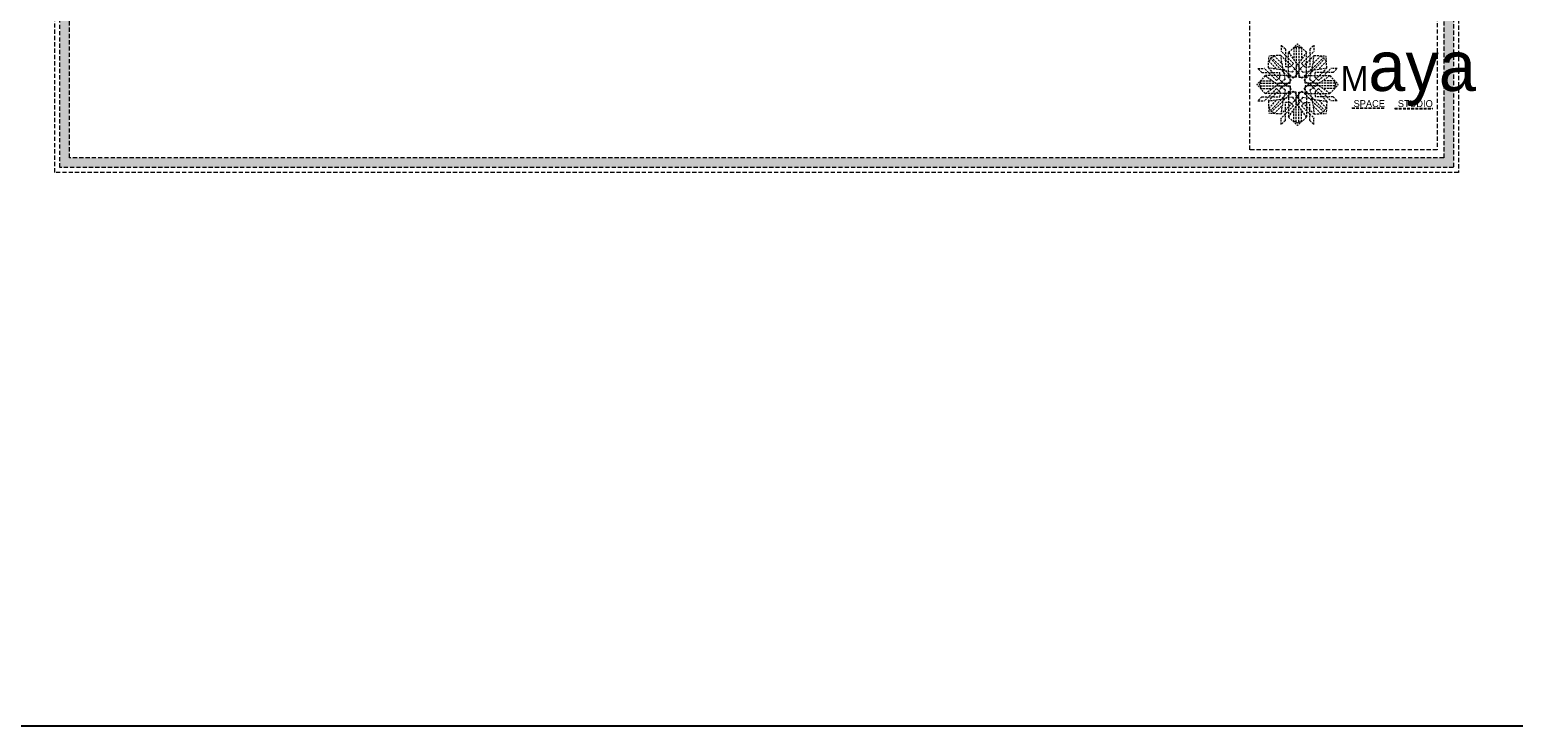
# Model space of a CAD drawing. Header units: millimetres. Extents: x 56222 to 3066687, y -650199 to -121287.
# Drawn here: x 140630.5 to 140984.1, y -184419.2 to -184253.3 of the extents above; entities that cross this region are included whole.
import ezdxf

# ---------------------------------------------------------------- set-up
doc = ezdxf.new("R2010")
doc.units = ezdxf.units.MM
doc.header["$MEASUREMENT"] = 0
doc.linetypes.add('DASHEDX2', pattern=[1.5, 1, -0.5])
doc.layers.add('Dimension', color=10, linetype='DASHEDX2', lineweight=20)
doc.layers.add('XX~SLAB ( BEAM )~ ( DIM )', color=7, linetype='Continuous', lineweight=9)
doc.styles.get("Standard").update_dxf_attribs({"font": 'arial.ttf', "height": 6})

# ---------------------------------------------------------------- blocks, each defined once
blk = doc.blocks.new('FSFSF')
at = {"color": 42, "lineweight": 5, "true_color": 0xe0ac11}
for p, q in [((28600.03, 143.51), (28600.03, 140.16)), ((28602.15, 141.41), (28600.03, 143.51)), ((28602.15, 141.41), (28602.15, 131.95)), ((28603.86, 139.69), (28608.58, 144.08)), ((28607.9, 142.22), (28606.58, 142.22)), ((28606.58, 142.22), (28606.58, 135.84)), ((28607.9, 142.22), (28608.58, 142.85)), ((28607.9, 142.22), (28607.9, 126.58)), ((28613.31, 139.69), (28608.58, 144.08)), ((28609.27, 142.22), (28608.59, 142.85)), ((28609.27, 142.22), (28609.27, 126.58)), ((28609.27, 142.22), (28610.59, 142.22)), ((28610.59, 142.22), (28610.59, 135.84)), ((28615.02, 141.41), (28617.14, 143.51)), ((28615.02, 141.41), (28615.02, 131.95)), ((28617.14, 143.51), (28617.14, 140.16)), ((28593.19, 131.45), (28593.54, 137.71)), ((28593.39, 135), (28594.56, 136.12)), ((28593.39, 135), (28597.6, 130.78)), ((28599.8, 138.06), (28593.54, 137.71)), ((28595.12, 136.69), (28594.53, 136.69)), ((28594.56, 136.12), (28594.56, 136.71)), ((28605.17, 124.98), (28594.56, 136.12)), ((28596.24, 137.86), (28595.12, 136.69)), ((28606.27, 126.08), (28595.12, 136.69)), ((28596.24, 137.86), (28600.47, 133.65)), ((28601.03, 130), (28599.8, 138.06)), ((28599.8, 138.05), (28608.58, 129.56)), ((28606.47, 133.76), (28600.03, 140.16)), ((28603.86, 126.58), (28603.86, 139.69)), ((28603.86, 139.69), (28608.58, 133.02)), ((28606.47, 133.76), (28604.75, 131.95)), ((28605.86, 129.18), (28608.58, 133.02)), ((28613.31, 139.69), (28608.59, 133.02)), ((28617.37, 138.05), (28608.59, 129.56)), ((28611.31, 129.18), (28608.59, 133.02)), ((28610.7, 133.76), (28617.14, 140.16)), ((28610.7, 133.76), (28612.42, 131.95)), ((28610.9, 126.08), (28622.05, 136.69)), ((28612.02, 124.98), (28622.62, 136.12)), ((28613.31, 126.58), (28613.31, 139.69)), ((28616.14, 130), (28617.37, 138.06)), ((28620.93, 137.86), (28616.7, 133.65)), ((28617.37, 138.06), (28623.63, 137.71)), ((28623.8, 135), (28619.59, 130.78)), ((28620.93, 137.86), (28622.05, 136.69)), ((28622.05, 136.69), (28622.64, 136.69)), ((28622.62, 136.12), (28622.62, 136.71)), ((28623.8, 135), (28622.62, 136.12)), ((28624, 131.45), (28623.65, 137.71)), ((28591.56, 127.39), (28587.17, 122.66)), ((28587.73, 131.22), (28591.08, 131.22)), ((28589.84, 129.1), (28587.73, 131.22)), ((28589.84, 129.1), (28599.29, 129.1)), ((28597.49, 124.78), (28591.08, 131.22)), ((28604.66, 127.39), (28591.56, 127.39)), ((28591.56, 127.39), (28598.23, 122.67)), ((28593.19, 131.45), (28601.69, 122.67)), ((28601.25, 130.22), (28593.19, 131.45)), ((28597.49, 124.78), (28599.29, 126.5)), ((28602.07, 125.39), (28598.23, 122.67)), ((28599.29, 126.5), (28599.29, 129.1)), ((28605.86, 129.18), (28601.03, 130)), ((28602.07, 125.39), (28601.25, 130.22)), ((28604.75, 131.95), (28602.15, 131.95)), ((28603.68, 126.54), (28603.68, 127.39)), ((28604.66, 126.54), (28603.68, 126.54)), ((28604.71, 127.57), (28603.86, 127.57)), ((28607.9, 126.58), (28603.86, 126.58)), ((28604.66, 123.35), (28604.66, 127.39)), ((28604.7, 126.58), (28604.71, 127.57)), ((28606.27, 126.08), (28608.58, 128.27)), ((28607.9, 128.92), (28608.58, 129.56)), ((28607.9, 128.92), (28608.58, 128.27)), ((28609.27, 128.92), (28608.59, 129.56)), ((28609.27, 128.92), (28608.59, 128.27)), ((28610.9, 126.08), (28608.59, 128.27)), ((28609.27, 126.58), (28613.31, 126.58)), ((28611.31, 129.18), (28616.14, 130)), ((28612.42, 131.95), (28615.02, 131.95)), ((28612.46, 126.58), (28612.46, 127.57)), ((28612.46, 127.57), (28613.31, 127.57)), ((28612.52, 123.35), (28612.52, 127.39)), ((28612.52, 127.39), (28625.63, 127.39)), ((28612.52, 126.54), (28613.51, 126.54)), ((28613.51, 126.54), (28613.51, 127.39)), ((28615.12, 125.39), (28615.94, 130.22)), ((28615.12, 125.39), (28618.96, 122.67)), ((28623.99, 131.45), (28615.5, 122.67)), ((28615.94, 130.22), (28624, 131.45)), ((28627.34, 129.1), (28617.89, 129.1)), ((28617.89, 126.5), (28617.89, 129.1)), ((28619.7, 124.78), (28617.89, 126.5)), ((28625.63, 127.39), (28618.96, 122.67)), ((28619.7, 124.78), (28626.1, 131.22)), ((28625.63, 127.39), (28630.02, 122.66)), ((28629.45, 131.22), (28626.1, 131.22)), ((28627.34, 129.1), (28629.45, 131.22)), ((28591.56, 117.94), (28587.17, 122.66)), ((28589.03, 123.35), (28588.4, 122.67)), ((28589.03, 121.98), (28588.4, 122.65)), ((28589.03, 123.35), (28589.03, 124.67)), ((28589.03, 124.67), (28595.4, 124.67)), ((28589.03, 123.35), (28604.66, 123.35)), ((28589.03, 121.98), (28604.66, 121.98)), ((28589.03, 121.98), (28589.03, 120.66)), ((28589.03, 120.66), (28595.4, 120.66)), ((28597.49, 120.54), (28591.08, 114.11)), ((28591.56, 117.94), (28598.23, 122.65)), ((28604.66, 117.94), (28591.56, 117.94)), ((28593.19, 113.88), (28601.69, 122.65)), ((28605.17, 120.35), (28594.56, 109.2)), ((28606.27, 119.15), (28595.12, 108.54)), ((28597.49, 120.54), (28599.29, 118.83)), ((28602.07, 119.94), (28598.23, 122.65)), ((28599.29, 118.83), (28599.29, 116.23)), ((28602.07, 119.94), (28601.25, 115.1)), ((28602.33, 123.35), (28601.69, 122.67)), ((28602.33, 121.98), (28601.69, 122.65)), ((28602.33, 123.35), (28602.97, 122.67)), ((28602.33, 121.98), (28602.97, 122.65)), ((28605.17, 124.98), (28602.97, 122.67)), ((28605.17, 120.35), (28602.97, 122.65)), ((28604.66, 118.78), (28603.68, 118.78)), ((28603.68, 118.78), (28603.68, 117.94)), ((28607.9, 118.65), (28603.86, 118.65)), ((28603.86, 118.65), (28603.86, 105.54)), ((28604.71, 117.66), (28603.86, 117.66)), ((28604.66, 121.98), (28604.66, 117.94)), ((28604.7, 118.65), (28604.71, 117.66)), ((28606.27, 119.15), (28608.58, 116.96)), ((28607.9, 103.01), (28607.9, 118.65)), ((28610.9, 119.15), (28608.59, 116.96)), ((28609.27, 118.65), (28613.31, 118.65)), ((28609.27, 103.01), (28609.27, 118.65)), ((28610.9, 119.15), (28622.05, 108.54)), ((28612.02, 124.98), (28614.21, 122.67)), ((28612.02, 120.35), (28614.21, 122.65)), ((28612.02, 120.35), (28622.62, 109.2)), ((28612.46, 118.65), (28612.46, 117.66)), ((28612.46, 117.66), (28613.31, 117.66)), ((28628.16, 123.35), (28612.52, 123.35)), ((28612.52, 121.98), (28612.52, 117.94)), ((28628.16, 121.98), (28612.52, 121.98)), ((28612.52, 118.78), (28613.51, 118.78)), ((28612.52, 117.94), (28625.63, 117.94)), ((28613.31, 118.65), (28613.31, 105.54)), ((28613.51, 118.78), (28613.51, 117.94)), ((28614.85, 123.35), (28614.21, 122.67)), ((28614.85, 121.98), (28614.21, 122.65)), ((28614.85, 123.35), (28615.5, 122.67)), ((28614.85, 121.98), (28615.5, 122.65)), ((28615.12, 119.94), (28618.96, 122.65)), ((28615.12, 119.94), (28615.94, 115.1)), ((28623.99, 113.88), (28615.5, 122.65)), ((28619.7, 120.54), (28617.89, 118.83)), ((28617.89, 118.83), (28617.89, 116.23)), ((28625.63, 117.94), (28618.96, 122.65)), ((28619.7, 120.54), (28626.1, 114.11)), ((28628.16, 124.67), (28621.78, 124.67)), ((28628.16, 120.66), (28621.78, 120.66)), ((28625.63, 117.94), (28630.02, 122.66)), ((28628.16, 123.35), (28628.16, 124.67)), ((28628.16, 123.35), (28628.78, 122.67)), ((28628.16, 121.98), (28628.78, 122.65)), ((28628.16, 121.98), (28628.16, 120.66)), ((28589.84, 116.23), (28587.73, 114.11)), ((28587.73, 114.11), (28591.08, 114.11)), ((28589.84, 116.23), (28599.29, 116.23)), ((28601.25, 115.1), (28593.19, 113.87)), ((28593.19, 113.87), (28593.54, 107.62)), ((28593.39, 110.32), (28597.6, 114.55)), ((28593.39, 110.32), (28594.56, 109.2)), ((28596.24, 107.37), (28600.47, 111.58)), ((28599.8, 107.17), (28608.58, 115.67)), ((28601.03, 115.23), (28599.8, 107.17)), ((28606.47, 111.47), (28600.03, 105.07)), ((28605.86, 116.05), (28601.03, 115.23)), ((28602.15, 103.82), (28602.15, 113.27)), ((28604.75, 113.27), (28602.15, 113.27)), ((28603.86, 105.54), (28608.58, 112.21)), ((28606.47, 111.47), (28604.75, 113.27)), ((28605.86, 116.05), (28608.58, 112.21)), ((28607.9, 116.31), (28608.58, 116.96)), ((28607.9, 116.31), (28608.58, 115.67)), ((28609.27, 116.31), (28608.59, 116.96)), ((28609.27, 116.31), (28608.59, 115.67)), ((28611.31, 116.05), (28608.59, 112.21)), ((28617.37, 107.17), (28608.59, 115.67)), ((28613.31, 105.54), (28608.59, 112.21)), ((28610.7, 111.47), (28612.42, 113.27)), ((28610.7, 111.47), (28617.14, 105.07)), ((28611.31, 116.05), (28616.14, 115.23)), ((28612.42, 113.27), (28615.02, 113.27)), ((28615.02, 103.82), (28615.02, 113.27)), ((28615.94, 115.1), (28624, 113.87)), ((28616.14, 115.23), (28617.37, 107.17)), ((28620.93, 107.37), (28616.7, 111.58)), ((28627.34, 116.23), (28617.89, 116.23)), ((28623.8, 110.32), (28619.59, 114.55)), ((28623.8, 110.32), (28622.62, 109.2)), ((28624, 113.87), (28623.65, 107.62)), ((28629.45, 114.11), (28626.1, 114.11)), ((28627.34, 116.23), (28629.45, 114.11)), ((28599.8, 107.17), (28593.54, 107.52)), ((28595.12, 108.54), (28594.53, 108.54)), ((28594.56, 109.2), (28594.56, 108.61)), ((28596.24, 107.37), (28595.12, 108.54)), ((28600.03, 101.71), (28600.03, 105.07)), ((28602.15, 103.82), (28600.03, 101.71)), ((28603.86, 105.54), (28608.58, 101.15)), ((28606.58, 103.01), (28606.58, 109.38)), ((28607.9, 103.01), (28606.58, 103.01)), ((28607.9, 103.01), (28608.58, 102.38)), ((28613.31, 105.54), (28608.58, 101.15)), ((28609.27, 103.01), (28608.59, 102.38)), ((28609.27, 103.01), (28610.59, 103.01)), ((28610.59, 103.01), (28610.59, 109.38)), ((28615.02, 103.82), (28617.14, 101.71)), ((28617.14, 101.71), (28617.14, 105.07)), ((28617.37, 107.17), (28623.63, 107.52)), ((28620.93, 107.37), (28622.05, 108.54)), ((28622.05, 108.54), (28622.64, 108.54)), ((28622.62, 109.2), (28622.62, 108.61))]:
    blk.add_line(p, q, dxfattribs=at)
blk = doc.blocks.new('hgwg')
at = {"layer": 'Dimension', "true_color": 0xd39e00}
h = blk.add_hatch(color=42, dxfattribs=at)
h.dxf.hatch_style = 1
h.paths.add_polyline_path([(27505.71, 45.05), (27494.27, 45.05), (27494.27, 44.9), (27505.71, 44.9)])
h = blk.add_hatch(color=42, dxfattribs=at)
h.dxf.hatch_style = 1
h.paths.add_polyline_path([(27523.3, 44.9), (27509.68, 44.9), (27509.68, 44.75), (27523.3, 44.75)])
at = {"layer": 'Dimension', "color": 42, "true_color": 0xd39e00}
for p, q in [((27494.27, 45.05), (27505.71, 45.05)), ((27494.27, 44.9), (27494.27, 45.05)), ((27494.27, 44.9), (27505.71, 44.9)), ((27505.71, 45.05), (27505.71, 44.9)), ((27509.68, 44.9), (27523.3, 44.9)), ((27509.68, 44.9), (27509.68, 44.75)), ((27509.68, 44.75), (27523.3, 44.75)), ((27523.3, 44.75), (27523.3, 44.9))]:
    blk.add_line(p, q, dxfattribs=at)
at = {"layer": 'Dimension', "color": 42, "true_color": 0xd39e00, "attachment_point": 1}
for s, width, insert, char_height in [('{\\fCinzel|b0|i0|c0|p2;\\H1.5x;M\\fAmsterdam One|b0|i0|c0|p2;\\H2x;aya}', 85.3277, (27490.17, 69.17), 6), ('{\\fCinzel|b0|i0|c0|p0;SPACE     STUDIO}', 66.129, (27494.83, 47.86), 2.5)]:
    blk.add_mtext_dynamic_manual_height_columns(s, width=width, gutter_width=30, heights=[0], dxfattribs=dict(at, insert=insert, char_height=char_height))

msp = doc.modelspace()

# ---------------------------------------------------------------- hatches: boundary and pattern name
at = {"layer": 'Dimension', "true_color": 0xd39e00}
h = msp.add_hatch(color=42, dxfattribs=at)
h.paths.add_polyline_path([(140637.648, -184286.106), (140969.579, -184286.106), (140969.579, -184052.469), (140637.648, -184052.469)])
h.paths.add_polyline_path([(140639.978, -184283.777), (140967.249, -184283.777), (140967.249, -184054.798), (140639.978, -184054.798)], flags=16)

# ---------------------------------------------------------------- linework, layer by layer
at = {"layer": 'Dimension', "color": 42, "true_color": 0xd39e00, "elevation": 0.119}
for points in [[(140636.483, -184051.304), (140970.744, -184051.304), (140970.744, -184287.271), (140636.483, -184287.271)], [(140637.648, -184052.469), (140969.579, -184052.469), (140969.579, -184286.106), (140637.648, -184286.106)], [(140639.978, -184054.798), (140967.249, -184054.798), (140967.249, -184283.777), (140639.978, -184283.777)], [(140921.071, -184281.86), (140921.071, -184056.715), (140965.672, -184056.715), (140965.672, -184281.86)]]:
    msp.add_lwpolyline(points, close=True, dxfattribs=at)
at = {"layer": 'XX~SLAB ( BEAM )~ ( DIM )', "color": 3, "lineweight": 30}
msp.add_lwpolyline([(140009.652, -183925.293), (141614.254, -183925.293), (141614.254, -184419.194), (140009.652, -184419.194)], close=True, dxfattribs=at)

# ---------------------------------------------------------------- block references
at = {"layer": 'Dimension', "color": 42, "true_color": 0xd39e00}
for name, p, xscale, yscale, zscale in [('FSFSF', (127999.011, -184321.817, 0.119), 0.4520819332078694, 0.4520819332078694, 0.4520819332078694), ('hgwg', (122806.284, -184301.633, 0.119), 0.6597418113413638, 0.6597418113413638, 0.6597418113413638)]:
    msp.add_blockref(name, p, dxfattribs=dict(at, xscale=xscale, yscale=yscale, zscale=zscale))

doc.saveas('drawing.dxf')
